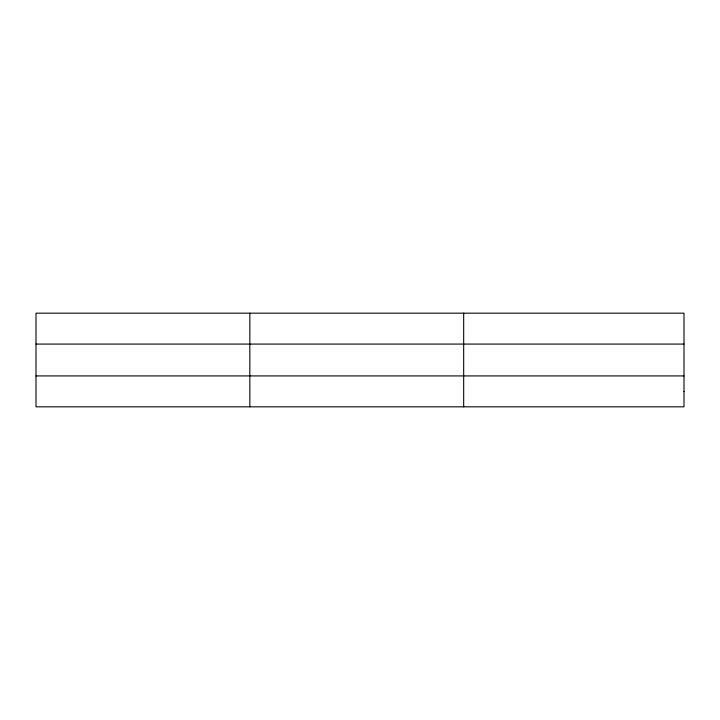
<?xml version="1.0" encoding="UTF-8"?>
<svg xmlns="http://www.w3.org/2000/svg" width="720" height="720" viewBox="0 0 720 720"><rect width="100%" height="100%" fill="white"/><g stroke="black" fill="none" stroke-linecap="round" stroke-linejoin="round"><path stroke-width="1.08" d="M249.84 406.827L249.84 313.173M463.68 406.827L463.68 313.173M36 344.079L684 344.079M36 375.921L684 375.921M684 391.374L684 406.827L36 406.827L36 313.173L684 313.173L684 391.374"/></g></svg>
